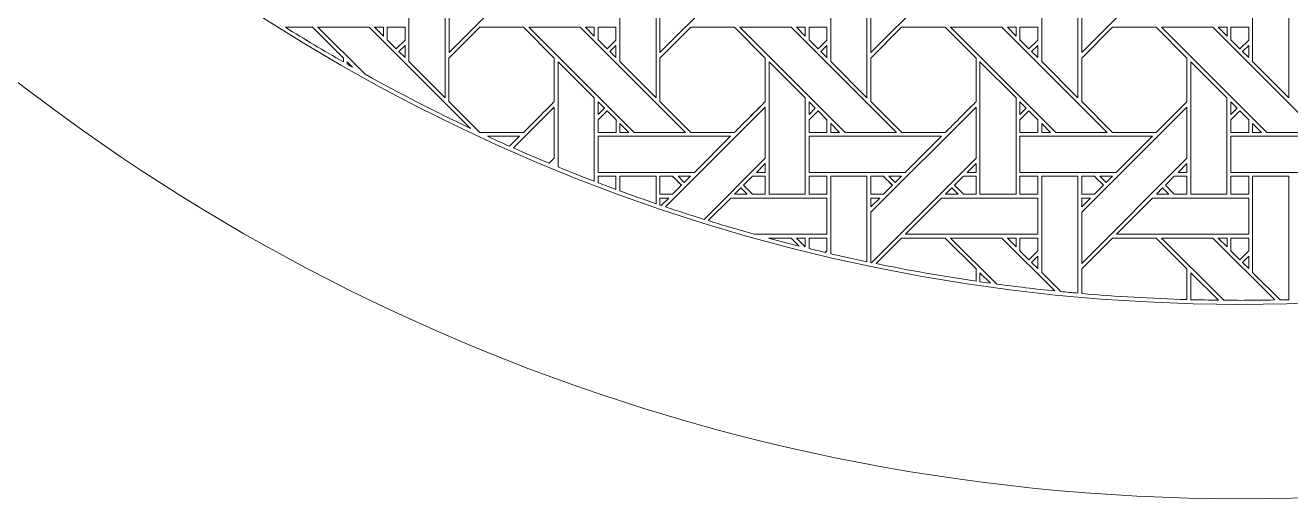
# Model space of a CAD drawing. Header units: inches. Extents: x 3.4 to 21.4, y 0.1 to 18.1.
# Drawn here: x 6.92 to 12.61, y 0.09 to 2.22 of the extents above; entities that cross this region are included whole.
import ezdxf

# ---------------------------------------------------------------- set-up
doc = ezdxf.new("R2010")
doc.units = ezdxf.units.IN
doc.header["$MEASUREMENT"] = 0
doc.layers.add('Design', color=7, linetype='Continuous', lineweight=0)

msp = doc.modelspace()

# ---------------------------------------------------------------- linework, layer by layer
at = {"layer": 'Design'}
for points, knots in [([(12.3829, 18.0948), (7.4123, 18.0948), (3.3829, 14.0653), (3.3829, 9.0948), (3.3829, 4.1242), (7.4123, 0.0948), (12.3829, 0.0948), (17.3534, 0.0948), (21.3829, 4.1242), (21.3829, 9.0948), (21.3829, 14.0653), (17.3534, 18.0948), (12.3829, 18.0948)], [0, 0, 0, 0, 1, 1, 1, 2, 2, 2, 3, 3, 3, 4, 4, 4, 4]), ([(12.3829, 17.2202), (7.8953, 17.2202), (4.2574, 13.5823), (4.2574, 9.0948), (4.2574, 4.6072), (7.8953, 0.9693), (12.3829, 0.9693), (16.8704, 0.9693), (20.5083, 4.6072), (20.5083, 9.0948), (20.5083, 13.5823), (16.8704, 17.2202), (12.3829, 17.2202)], [0, 0, 0, 0, 1, 1, 1, 2, 2, 2, 3, 3, 3, 4, 4, 4, 4]), ([(8.8255, 2.332), (8.8255, 2.332), (9.2992, 2.8056), (9.2992, 2.8056), (9.2992, 2.8056), (9.2992, 2.5756), (9.2992, 2.5756), (9.2992, 2.5756), (8.8255, 2.1019), (8.8255, 2.1019), (8.8255, 2.1019), (8.8255, 2.332), (8.8255, 2.332)], [0, 0, 0, 0, 1, 1, 1, 2, 2, 2, 3, 3, 3, 4, 4, 4, 4]), ([(9.7742, 2.332), (9.7742, 2.332), (10.2479, 2.8056), (10.2479, 2.8056), (10.2479, 2.8056), (10.2479, 2.5756), (10.2479, 2.5756), (10.2479, 2.5756), (9.7742, 2.1019), (9.7742, 2.1019), (9.7742, 2.1019), (9.7742, 2.332), (9.7742, 2.332)], [0, 0, 0, 0, 1, 1, 1, 2, 2, 2, 3, 3, 3, 4, 4, 4, 4]), ([(10.7229, 2.332), (10.7229, 2.332), (11.1966, 2.8056), (11.1966, 2.8056), (11.1966, 2.8056), (11.1966, 2.5756), (11.1966, 2.5756), (11.1966, 2.5756), (10.7229, 2.1019), (10.7229, 2.1019), (10.7229, 2.1019), (10.7229, 2.332), (10.7229, 2.332)], [0, 0, 0, 0, 1, 1, 1, 2, 2, 2, 3, 3, 3, 4, 4, 4, 4]), ([(11.6717, 2.332), (11.6717, 2.332), (12.1453, 2.8056), (12.1453, 2.8056), (12.1453, 2.8056), (12.1453, 2.5756), (12.1453, 2.5756), (12.1453, 2.5756), (11.6717, 2.1019), (11.6717, 2.1019), (11.6717, 2.1019), (11.6717, 2.332), (11.6717, 2.332)], [0, 0, 0, 0, 1, 1, 1, 2, 2, 2, 3, 3, 3, 4, 4, 4, 4]), ([(8.8083, 2.4941), (8.8083, 2.4941), (8.8083, 1.899), (8.8083, 1.899), (8.8083, 1.899), (8.6454, 2.0619), (8.6454, 2.0619), (8.6454, 2.0619), (8.6454, 2.4941), (8.6454, 2.4941), (8.6454, 2.4941), (8.8083, 2.4941), (8.8083, 2.4941)], [0, 0, 0, 0, 1, 1, 1, 2, 2, 2, 3, 3, 3, 4, 4, 4, 4]), ([(9.7571, 2.4941), (9.7571, 2.4941), (9.7571, 1.899), (9.7571, 1.899), (9.7571, 1.899), (9.5942, 2.0619), (9.5942, 2.0619), (9.5942, 2.0619), (9.5942, 2.4941), (9.5942, 2.4941), (9.5942, 2.4941), (9.7571, 2.4941), (9.7571, 2.4941)], [0, 0, 0, 0, 1, 1, 1, 2, 2, 2, 3, 3, 3, 4, 4, 4, 4]), ([(10.7058, 2.4941), (10.7058, 2.4941), (10.7058, 1.899), (10.7058, 1.899), (10.7058, 1.899), (10.5429, 2.0619), (10.5429, 2.0619), (10.5429, 2.0619), (10.5429, 2.4941), (10.5429, 2.4941), (10.5429, 2.4941), (10.7058, 2.4941), (10.7058, 2.4941)], [0, 0, 0, 0, 1, 1, 1, 2, 2, 2, 3, 3, 3, 4, 4, 4, 4]), ([(11.6545, 2.4941), (11.6545, 2.4941), (11.6545, 1.899), (11.6545, 1.899), (11.6545, 1.899), (11.4916, 2.0619), (11.4916, 2.0619), (11.4916, 2.0619), (11.4916, 2.4941), (11.4916, 2.4941), (11.4916, 2.4941), (11.6545, 2.4941), (11.6545, 2.4941)], [0, 0, 0, 0, 1, 1, 1, 2, 2, 2, 3, 3, 3, 4, 4, 4, 4]), ([(12.6032, 2.4941), (12.6032, 2.4941), (12.6032, 1.899), (12.6032, 1.899), (12.6032, 1.899), (12.4403, 2.0619), (12.4403, 2.0619), (12.4403, 2.0619), (12.4403, 2.4941), (12.4403, 2.4941), (12.4403, 2.4941), (12.6032, 2.4941), (12.6032, 2.4941)], [0, 0, 0, 0, 1, 1, 1, 2, 2, 2, 3, 3, 3, 4, 4, 4, 4]), ([(8.0895, 2.2161), (8.0895, 2.2161), (8.2117, 2.2161), (8.2117, 2.2161), (8.2117, 2.2161), (8.3504, 2.0775), (8.3504, 2.0775), (8.3504, 2.0775), (8.3504, 2.0597), (8.3504, 2.0597), (8.2624, 2.1103), (8.1754, 2.1624), (8.0895, 2.2161)], [0, 0, 0, 0, 1, 1, 1, 2, 2, 2, 3, 3, 3, 4, 4, 4, 4]), ([(8.3504, 2.0597), (8.2624, 2.1103), (8.1754, 2.1624), (8.0895, 2.2161), (8.0895, 2.2161), (8.2117, 2.2161), (8.2117, 2.2161), (8.2117, 2.2161), (8.3504, 2.0775), (8.3504, 2.0775), (8.3504, 2.0775), (8.3504, 2.0597), (8.3504, 2.0597)], [0, 0, 0, 0, 1, 1, 1, 2, 2, 2, 3, 3, 3, 4, 4, 4, 4]), ([(8.4482, 2.0045), (8.4482, 2.0045), (8.2359, 2.2162), (8.2359, 2.2162), (8.2359, 2.2162), (8.4669, 2.2162), (8.4669, 2.2162), (8.4669, 2.2162), (8.9219, 1.7612), (8.9219, 1.7612), (8.761, 1.8372), (8.6031, 1.9184), (8.4482, 2.0045)], [0, 0, 0, 0, 1, 1, 1, 2, 2, 2, 3, 3, 3, 4, 4, 4, 4]), ([(8.5304, 2.2162), (8.5304, 2.2162), (8.5304, 2.1764), (8.5304, 2.1764), (8.5304, 2.1764), (8.491, 2.2162), (8.491, 2.2162), (8.491, 2.2162), (8.5304, 2.2162), (8.5304, 2.2162)], [0, 0, 0, 0, 1, 1, 1, 2, 2, 2, 3, 3, 3, 3]), ([(8.5476, 2.2162), (8.5476, 2.2162), (8.6278, 2.2162), (8.6278, 2.2162), (8.6278, 2.2162), (8.6278, 2.1586), (8.6278, 2.1586), (8.6278, 2.1586), (8.5879, 2.1186), (8.5879, 2.1186), (8.5879, 2.1186), (8.5476, 2.159), (8.5476, 2.159), (8.5476, 2.159), (8.5476, 2.2162), (8.5476, 2.2162)], [0, 0, 0, 0, 1, 1, 1, 2, 2, 2, 3, 3, 3, 4, 4, 4, 5, 5, 5, 5]), ([(8.5879, 2.1186), (8.5879, 2.1186), (8.5476, 2.159), (8.5476, 2.159), (8.5476, 2.159), (8.5476, 2.2162), (8.5476, 2.2162), (8.5476, 2.2162), (8.6278, 2.2162), (8.6278, 2.2162), (8.6278, 2.2162), (8.6278, 2.1586), (8.6278, 2.1586), (8.6278, 2.1586), (8.5879, 2.1186), (8.5879, 2.1186)], [0, 0, 0, 0, 1, 1, 1, 2, 2, 2, 3, 3, 3, 4, 4, 4, 5, 5, 5, 5]), ([(8.8254, 2.0775), (8.8254, 2.0775), (8.9642, 2.2162), (8.9642, 2.2162), (8.9642, 2.2162), (9.1604, 2.2162), (9.1604, 2.2162), (9.1604, 2.2162), (9.2991, 2.0774), (9.2991, 2.0774), (9.2991, 2.0774), (9.2991, 1.8812), (9.2991, 1.8812), (9.2813, 1.8633), (9.1694, 1.7516), (9.1604, 1.7425), (9.1604, 1.7425), (8.9647, 1.7425), (8.9647, 1.7425), (8.9647, 1.7425), (8.8254, 1.8818), (8.8254, 1.8818), (8.8254, 1.8818), (8.8254, 2.0775), (8.8254, 2.0775)], [0, 0, 0, 0, 1, 1, 1, 2, 2, 2, 3, 3, 3, 4, 4, 4, 5, 5, 5, 6, 6, 6, 7, 7, 7, 8, 8, 8, 8]), ([(8.8254, 1.8818), (8.8254, 1.8818), (8.8254, 2.0775), (8.8254, 2.0775), (8.8254, 2.0775), (8.9642, 2.2162), (8.9642, 2.2162), (8.9642, 2.2162), (9.1604, 2.2162), (9.1604, 2.2162), (9.1604, 2.2162), (9.2991, 2.0774), (9.2991, 2.0774), (9.2991, 2.0774), (9.2991, 1.8812), (9.2991, 1.8812), (9.2813, 1.8633), (9.1694, 1.7516), (9.1604, 1.7425), (9.1604, 1.7425), (8.9647, 1.7425), (8.9647, 1.7425), (8.9647, 1.7425), (8.8254, 1.8818), (8.8254, 1.8818)], [0, 0, 0, 0, 1, 1, 1, 2, 2, 2, 3, 3, 3, 4, 4, 4, 5, 5, 5, 6, 6, 6, 7, 7, 7, 8, 8, 8, 8]), ([(9.459, 1.9425), (9.459, 1.9425), (9.1847, 2.2162), (9.1847, 2.2162), (9.1847, 2.2162), (9.4156, 2.2162), (9.4156, 2.2162), (9.4156, 2.2162), (9.8892, 1.7426), (9.8892, 1.7426), (9.8892, 1.7426), (9.6582, 1.7426), (9.6582, 1.7426), (9.6582, 1.7426), (9.459, 1.9425), (9.459, 1.9425)], [0, 0, 0, 0, 1, 1, 1, 2, 2, 2, 3, 3, 3, 4, 4, 4, 5, 5, 5, 5]), ([(9.4791, 2.2162), (9.4791, 2.2162), (9.4791, 2.1764), (9.4791, 2.1764), (9.4791, 2.1764), (9.4397, 2.2162), (9.4397, 2.2162), (9.4397, 2.2162), (9.4791, 2.2162), (9.4791, 2.2162)], [0, 0, 0, 0, 1, 1, 1, 2, 2, 2, 3, 3, 3, 3]), ([(9.4963, 2.2162), (9.4963, 2.2162), (9.5766, 2.2162), (9.5766, 2.2162), (9.5766, 2.2162), (9.5766, 2.1586), (9.5766, 2.1586), (9.5766, 2.1586), (9.5366, 2.1186), (9.5366, 2.1186), (9.5366, 2.1186), (9.4963, 2.159), (9.4963, 2.159), (9.4963, 2.159), (9.4963, 2.2162), (9.4963, 2.2162)], [0, 0, 0, 0, 1, 1, 1, 2, 2, 2, 3, 3, 3, 4, 4, 4, 5, 5, 5, 5]), ([(9.5366, 2.1186), (9.5366, 2.1186), (9.4963, 2.159), (9.4963, 2.159), (9.4963, 2.159), (9.4963, 2.2162), (9.4963, 2.2162), (9.4963, 2.2162), (9.5766, 2.2162), (9.5766, 2.2162), (9.5766, 2.2162), (9.5766, 2.1586), (9.5766, 2.1586), (9.5766, 2.1586), (9.5366, 2.1186), (9.5366, 2.1186)], [0, 0, 0, 0, 1, 1, 1, 2, 2, 2, 3, 3, 3, 4, 4, 4, 5, 5, 5, 5]), ([(10.1091, 1.7425), (10.1091, 1.7425), (9.9134, 1.7425), (9.9134, 1.7425), (9.9134, 1.7425), (9.7742, 1.8818), (9.7742, 1.8818), (9.7742, 1.8818), (9.7742, 2.0774), (9.7742, 2.0774), (9.7742, 2.0774), (9.9129, 2.2162), (9.9129, 2.2162), (9.9129, 2.2162), (10.1091, 2.2162), (10.1091, 2.2162), (10.1091, 2.2162), (10.2478, 2.0775), (10.2478, 2.0775), (10.2478, 2.0775), (10.2478, 1.8812), (10.2478, 1.8812), (10.23, 1.8633), (10.1181, 1.7516), (10.1091, 1.7425)], [0, 0, 0, 0, 1, 1, 1, 2, 2, 2, 3, 3, 3, 4, 4, 4, 5, 5, 5, 6, 6, 6, 7, 7, 7, 8, 8, 8, 8]), ([(9.9134, 1.7425), (9.9134, 1.7425), (9.7742, 1.8818), (9.7742, 1.8818), (9.7742, 1.8818), (9.7742, 2.0774), (9.7742, 2.0774), (9.7742, 2.0774), (9.9129, 2.2162), (9.9129, 2.2162), (9.9129, 2.2162), (10.1091, 2.2162), (10.1091, 2.2162), (10.1091, 2.2162), (10.2478, 2.0775), (10.2478, 2.0775), (10.2478, 2.0775), (10.2478, 1.8812), (10.2478, 1.8812), (10.2303, 1.8636), (10.1183, 1.7518), (10.1091, 1.7425), (10.1091, 1.7425), (9.9134, 1.7425), (9.9134, 1.7425)], [0, 0, 0, 0, 1, 1, 1, 2, 2, 2, 3, 3, 3, 4, 4, 4, 5, 5, 5, 6, 6, 6, 7, 7, 7, 8, 8, 8, 8]), ([(10.4077, 1.9425), (10.4077, 1.9425), (10.1334, 2.2162), (10.1334, 2.2162), (10.1334, 2.2162), (10.3643, 2.2162), (10.3643, 2.2162), (10.3643, 2.2162), (10.838, 1.7426), (10.838, 1.7426), (10.838, 1.7426), (10.6069, 1.7426), (10.6069, 1.7426), (10.6069, 1.7426), (10.4077, 1.9425), (10.4077, 1.9425)], [0, 0, 0, 0, 1, 1, 1, 2, 2, 2, 3, 3, 3, 4, 4, 4, 5, 5, 5, 5]), ([(10.4279, 2.2162), (10.4279, 2.2162), (10.4279, 2.1764), (10.4279, 2.1764), (10.4279, 2.1764), (10.3884, 2.2162), (10.3884, 2.2162), (10.3884, 2.2162), (10.4279, 2.2162), (10.4279, 2.2162)], [0, 0, 0, 0, 1, 1, 1, 2, 2, 2, 3, 3, 3, 3]), ([(10.445, 2.2162), (10.445, 2.2162), (10.5253, 2.2162), (10.5253, 2.2162), (10.5253, 2.2162), (10.5253, 2.1586), (10.5253, 2.1586), (10.5253, 2.1586), (10.4854, 2.1186), (10.4854, 2.1186), (10.4854, 2.1186), (10.445, 2.159), (10.445, 2.159), (10.445, 2.159), (10.445, 2.2162), (10.445, 2.2162)], [0, 0, 0, 0, 1, 1, 1, 2, 2, 2, 3, 3, 3, 4, 4, 4, 5, 5, 5, 5]), ([(10.4854, 2.1186), (10.4854, 2.1186), (10.445, 2.159), (10.445, 2.159), (10.445, 2.159), (10.445, 2.2162), (10.445, 2.2162), (10.445, 2.2162), (10.5253, 2.2162), (10.5253, 2.2162), (10.5253, 2.2162), (10.5253, 2.1586), (10.5253, 2.1586), (10.5253, 2.1586), (10.4854, 2.1186), (10.4854, 2.1186)], [0, 0, 0, 0, 1, 1, 1, 2, 2, 2, 3, 3, 3, 4, 4, 4, 5, 5, 5, 5]), ([(10.7229, 1.8818), (10.7229, 1.8818), (10.7229, 2.0775), (10.7229, 2.0775), (10.7229, 2.0775), (10.8616, 2.2162), (10.8616, 2.2162), (10.8616, 2.2162), (11.0578, 2.2162), (11.0578, 2.2162), (11.0578, 2.2162), (11.1966, 2.0775), (11.1966, 2.0775), (11.1966, 2.0775), (11.1966, 1.8812), (11.1966, 1.8812), (11.1788, 1.8633), (11.0669, 1.7516), (11.0579, 1.7425), (11.0579, 1.7425), (10.8622, 1.7425), (10.8622, 1.7425), (10.8622, 1.7425), (10.7229, 1.8818), (10.7229, 1.8818)], [0, 0, 0, 0, 1, 1, 1, 2, 2, 2, 3, 3, 3, 4, 4, 4, 5, 5, 5, 6, 6, 6, 7, 7, 7, 8, 8, 8, 8]), ([(10.8622, 1.7425), (10.8622, 1.7425), (10.7229, 1.8818), (10.7229, 1.8818), (10.7229, 1.8818), (10.7229, 2.0775), (10.7229, 2.0775), (10.7229, 2.0775), (10.8616, 2.2162), (10.8616, 2.2162), (10.8616, 2.2162), (11.0578, 2.2162), (11.0578, 2.2162), (11.0578, 2.2162), (11.1966, 2.0775), (11.1966, 2.0775), (11.1966, 2.0775), (11.1966, 1.8812), (11.1966, 1.8812), (11.1786, 1.8632), (11.0668, 1.7515), (11.0579, 1.7425), (11.0579, 1.7425), (10.8622, 1.7425), (10.8622, 1.7425)], [0, 0, 0, 0, 1, 1, 1, 2, 2, 2, 3, 3, 3, 4, 4, 4, 5, 5, 5, 6, 6, 6, 7, 7, 7, 8, 8, 8, 8]), ([(11.0821, 2.2162), (11.0821, 2.2162), (11.313, 2.2162), (11.313, 2.2162), (11.313, 2.2162), (11.7867, 1.7426), (11.7867, 1.7426), (11.7867, 1.7426), (11.5557, 1.7426), (11.5557, 1.7426), (11.5557, 1.7426), (11.3565, 1.9425), (11.3565, 1.9425), (11.3565, 1.9425), (11.0821, 2.2162), (11.0821, 2.2162)], [0, 0, 0, 0, 1, 1, 1, 2, 2, 2, 3, 3, 3, 4, 4, 4, 5, 5, 5, 5]), ([(11.3766, 2.2162), (11.3766, 2.2162), (11.3766, 2.1764), (11.3766, 2.1764), (11.3766, 2.1764), (11.3372, 2.2162), (11.3372, 2.2162), (11.3372, 2.2162), (11.3766, 2.2162), (11.3766, 2.2162)], [0, 0, 0, 0, 1, 1, 1, 2, 2, 2, 3, 3, 3, 3]), ([(11.474, 2.2162), (11.474, 2.2162), (11.474, 2.1586), (11.474, 2.1586), (11.474, 2.1586), (11.4341, 2.1186), (11.4341, 2.1186), (11.4341, 2.1186), (11.3938, 2.159), (11.3938, 2.159), (11.3938, 2.159), (11.3938, 2.2162), (11.3938, 2.2162), (11.3938, 2.2162), (11.474, 2.2162), (11.474, 2.2162)], [0, 0, 0, 0, 1, 1, 1, 2, 2, 2, 3, 3, 3, 4, 4, 4, 5, 5, 5, 5]), ([(11.4341, 2.1186), (11.4341, 2.1186), (11.3938, 2.159), (11.3938, 2.159), (11.3938, 2.159), (11.3938, 2.2162), (11.3938, 2.2162), (11.3938, 2.2162), (11.474, 2.2162), (11.474, 2.2162), (11.474, 2.2162), (11.474, 2.1586), (11.474, 2.1586), (11.474, 2.1586), (11.4341, 2.1186), (11.4341, 2.1186)], [0, 0, 0, 0, 1, 1, 1, 2, 2, 2, 3, 3, 3, 4, 4, 4, 5, 5, 5, 5]), ([(11.6717, 1.8818), (11.6717, 1.8818), (11.6717, 2.0775), (11.6717, 2.0775), (11.6717, 2.0775), (11.8104, 2.2162), (11.8104, 2.2162), (11.8104, 2.2162), (12.0066, 2.2162), (12.0066, 2.2162), (12.0066, 2.2162), (12.1453, 2.0774), (12.1453, 2.0774), (12.1453, 2.0774), (12.1453, 1.8812), (12.1453, 1.8812), (12.1275, 1.8633), (12.0156, 1.7516), (12.0066, 1.7425), (12.0066, 1.7425), (11.8109, 1.7425), (11.8109, 1.7425), (11.8109, 1.7425), (11.6717, 1.8818), (11.6717, 1.8818)], [0, 0, 0, 0, 1, 1, 1, 2, 2, 2, 3, 3, 3, 4, 4, 4, 5, 5, 5, 6, 6, 6, 7, 7, 7, 8, 8, 8, 8]), ([(11.6717, 2.0775), (11.6717, 2.0775), (11.8104, 2.2162), (11.8104, 2.2162), (11.8104, 2.2162), (12.0066, 2.2162), (12.0066, 2.2162), (12.0066, 2.2162), (12.1453, 2.0774), (12.1453, 2.0774), (12.1453, 2.0774), (12.1453, 1.8812), (12.1453, 1.8812), (12.1276, 1.8633), (12.0156, 1.7516), (12.0066, 1.7425), (12.0066, 1.7425), (11.8109, 1.7425), (11.8109, 1.7425), (11.8109, 1.7425), (11.6717, 1.8818), (11.6717, 1.8818), (11.6717, 1.8818), (11.6717, 2.0775), (11.6717, 2.0775)], [0, 0, 0, 0, 1, 1, 1, 2, 2, 2, 3, 3, 3, 4, 4, 4, 5, 5, 5, 6, 6, 6, 7, 7, 7, 8, 8, 8, 8]), ([(12.3052, 1.9425), (12.3052, 1.9425), (12.0308, 2.2162), (12.0308, 2.2162), (12.0308, 2.2162), (12.2618, 2.2162), (12.2618, 2.2162), (12.2618, 2.2162), (12.7354, 1.7426), (12.7354, 1.7426), (12.7354, 1.7426), (12.5044, 1.7426), (12.5044, 1.7426), (12.5044, 1.7426), (12.3052, 1.9425), (12.3052, 1.9425)], [0, 0, 0, 0, 1, 1, 1, 2, 2, 2, 3, 3, 3, 4, 4, 4, 5, 5, 5, 5]), ([(12.3253, 2.2162), (12.3253, 2.2162), (12.3253, 2.1764), (12.3253, 2.1764), (12.3253, 2.1764), (12.2859, 2.2162), (12.2859, 2.2162), (12.2859, 2.2162), (12.3253, 2.2162), (12.3253, 2.2162)], [0, 0, 0, 0, 1, 1, 1, 2, 2, 2, 3, 3, 3, 3]), ([(12.4228, 2.2162), (12.4228, 2.2162), (12.4228, 2.1586), (12.4228, 2.1586), (12.4228, 2.1586), (12.3828, 2.1186), (12.3828, 2.1186), (12.3828, 2.1186), (12.3425, 2.159), (12.3425, 2.159), (12.3425, 2.159), (12.3425, 2.2162), (12.3425, 2.2162), (12.3425, 2.2162), (12.4228, 2.2162), (12.4228, 2.2162)], [0, 0, 0, 0, 1, 1, 1, 2, 2, 2, 3, 3, 3, 4, 4, 4, 5, 5, 5, 5]), ([(12.3828, 2.1186), (12.3828, 2.1186), (12.3425, 2.159), (12.3425, 2.159), (12.3425, 2.159), (12.3425, 2.2162), (12.3425, 2.2162), (12.3425, 2.2162), (12.4228, 2.2162), (12.4228, 2.2162), (12.4228, 2.2162), (12.4228, 2.1586), (12.4228, 2.1586), (12.4228, 2.1586), (12.3828, 2.1186), (12.3828, 2.1186)], [0, 0, 0, 0, 1, 1, 1, 2, 2, 2, 3, 3, 3, 4, 4, 4, 5, 5, 5, 5]), ([(8.6279, 2.1344), (8.6279, 2.1344), (8.6279, 2.0792), (8.6279, 2.0792), (8.6279, 2.0792), (8.6001, 2.1066), (8.6001, 2.1066), (8.6001, 2.1066), (8.6279, 2.1344), (8.6279, 2.1344)], [0, 0, 0, 0, 1, 1, 1, 2, 2, 2, 3, 3, 3, 3]), ([(9.5766, 2.1344), (9.5766, 2.1344), (9.5766, 2.0792), (9.5766, 2.0792), (9.5766, 2.0792), (9.5488, 2.1066), (9.5488, 2.1066), (9.5488, 2.1066), (9.5766, 2.1344), (9.5766, 2.1344)], [0, 0, 0, 0, 1, 1, 1, 2, 2, 2, 3, 3, 3, 3]), ([(10.5253, 2.1344), (10.5253, 2.1344), (10.5253, 2.0792), (10.5253, 2.0792), (10.5253, 2.0792), (10.4976, 2.1066), (10.4976, 2.1066), (10.4976, 2.1066), (10.5253, 2.1344), (10.5253, 2.1344)], [0, 0, 0, 0, 1, 1, 1, 2, 2, 2, 3, 3, 3, 3]), ([(11.4741, 2.1344), (11.4741, 2.1344), (11.4741, 2.0792), (11.4741, 2.0792), (11.4741, 2.0792), (11.4463, 2.1066), (11.4463, 2.1066), (11.4463, 2.1066), (11.4741, 2.1344), (11.4741, 2.1344)], [0, 0, 0, 0, 1, 1, 1, 2, 2, 2, 3, 3, 3, 3]), ([(12.4228, 2.1344), (12.4228, 2.1344), (12.4228, 2.0792), (12.4228, 2.0792), (12.4228, 2.0792), (12.395, 2.1066), (12.395, 2.1066), (12.395, 2.1066), (12.4228, 2.1344), (12.4228, 2.1344)], [0, 0, 0, 0, 1, 1, 1, 2, 2, 2, 3, 3, 3, 3]), ([(8.3676, 2.0499), (8.3676, 2.0499), (8.3676, 2.0604), (8.3676, 2.0604), (8.3676, 2.0604), (8.392, 2.0361), (8.392, 2.0361), (8.3838, 2.0407), (8.3757, 2.0453), (8.3676, 2.0499)], [0, 0, 0, 0, 1, 1, 1, 2, 2, 2, 3, 3, 3, 3]), ([(9.4791, 1.5229), (9.4245, 1.5439), (9.3702, 1.5653), (9.3163, 1.5873), (9.3163, 1.5873), (9.3163, 2.0604), (9.3163, 2.0604), (9.3163, 2.0604), (9.4791, 1.8983), (9.4791, 1.8983), (9.4791, 1.8983), (9.4791, 1.5229), (9.4791, 1.5229)], [0, 0, 0, 0, 1, 1, 1, 2, 2, 2, 3, 3, 3, 4, 4, 4, 4]), ([(10.4278, 1.8983), (10.4278, 1.8983), (10.4278, 1.4646), (10.4278, 1.4646), (10.4278, 1.4646), (10.265, 1.4646), (10.265, 1.4646), (10.265, 1.4646), (10.265, 2.0604), (10.265, 2.0604), (10.265, 2.0604), (10.4278, 1.8983), (10.4278, 1.8983)], [0, 0, 0, 0, 1, 1, 1, 2, 2, 2, 3, 3, 3, 4, 4, 4, 4]), ([(11.3765, 1.8983), (11.3765, 1.8983), (11.3765, 1.4646), (11.3765, 1.4646), (11.3765, 1.4646), (11.2137, 1.4646), (11.2137, 1.4646), (11.2137, 1.4646), (11.2137, 2.0604), (11.2137, 2.0604), (11.2137, 2.0604), (11.3765, 1.8983), (11.3765, 1.8983)], [0, 0, 0, 0, 1, 1, 1, 2, 2, 2, 3, 3, 3, 4, 4, 4, 4]), ([(12.3252, 1.8983), (12.3252, 1.8983), (12.3252, 1.4646), (12.3252, 1.4646), (12.3252, 1.4646), (12.1625, 1.4646), (12.1625, 1.4646), (12.1625, 1.4646), (12.1625, 2.0604), (12.1625, 2.0604), (12.1625, 2.0604), (12.3252, 1.8983), (12.3252, 1.8983)], [0, 0, 0, 0, 1, 1, 1, 2, 2, 2, 3, 3, 3, 4, 4, 4, 4]), ([(9.5246, 1.8522), (9.5246, 1.8522), (9.4964, 1.824), (9.4964, 1.824), (9.4964, 1.824), (9.4964, 1.8808), (9.4964, 1.8808), (9.4964, 1.8808), (9.5246, 1.8522), (9.5246, 1.8522)], [0, 0, 0, 0, 1, 1, 1, 2, 2, 2, 3, 3, 3, 3]), ([(10.4733, 1.8522), (10.4733, 1.8522), (10.4451, 1.824), (10.4451, 1.824), (10.4451, 1.824), (10.4451, 1.8808), (10.4451, 1.8808), (10.4451, 1.8808), (10.4733, 1.8522), (10.4733, 1.8522)], [0, 0, 0, 0, 1, 1, 1, 2, 2, 2, 3, 3, 3, 3]), ([(11.3938, 1.824), (11.3938, 1.824), (11.3938, 1.8808), (11.3938, 1.8808), (11.3938, 1.8808), (11.422, 1.8522), (11.422, 1.8522), (11.422, 1.8522), (11.3938, 1.824), (11.3938, 1.824)], [0, 0, 0, 0, 1, 1, 1, 2, 2, 2, 3, 3, 3, 3]), ([(12.3425, 1.824), (12.3425, 1.824), (12.3425, 1.8808), (12.3425, 1.8808), (12.3425, 1.8808), (12.3707, 1.8522), (12.3707, 1.8522), (12.3707, 1.8522), (12.3425, 1.824), (12.3425, 1.824)], [0, 0, 0, 0, 1, 1, 1, 2, 2, 2, 3, 3, 3, 3]), ([(9.1151, 1.6729), (9.1151, 1.6729), (9.2992, 1.8569), (9.2992, 1.8569), (9.2992, 1.8569), (9.2992, 1.6268), (9.2992, 1.6268), (9.2992, 1.6268), (9.2763, 1.604), (9.2763, 1.604), (9.2223, 1.6264), (9.1685, 1.6493), (9.1151, 1.6729)], [0, 0, 0, 0, 1, 1, 1, 2, 2, 2, 3, 3, 3, 4, 4, 4, 4]), ([(9.4963, 1.7996), (9.4963, 1.7996), (9.5367, 1.84), (9.5367, 1.84), (9.5367, 1.84), (9.577, 1.7996), (9.577, 1.7996), (9.577, 1.7996), (9.577, 1.7423), (9.577, 1.7423), (9.577, 1.7423), (9.4963, 1.7423), (9.4963, 1.7423), (9.4963, 1.7423), (9.4963, 1.7996), (9.4963, 1.7996)], [0, 0, 0, 0, 1, 1, 1, 2, 2, 2, 3, 3, 3, 4, 4, 4, 5, 5, 5, 5]), ([(9.4963, 1.7996), (9.4963, 1.7996), (9.5366, 1.8399), (9.5366, 1.8399), (9.5366, 1.8399), (9.577, 1.7996), (9.577, 1.7996), (9.577, 1.7996), (9.577, 1.7423), (9.577, 1.7423), (9.577, 1.7423), (9.4963, 1.7423), (9.4963, 1.7423), (9.4963, 1.7423), (9.4963, 1.7996), (9.4963, 1.7996)], [0, 0, 0, 0, 1, 1, 1, 2, 2, 2, 3, 3, 3, 4, 4, 4, 5, 5, 5, 5]), ([(9.7988, 1.4079), (9.7988, 1.4079), (10.2479, 1.8569), (10.2479, 1.8569), (10.2479, 1.8569), (10.2479, 1.6268), (10.2479, 1.6268), (10.2479, 1.6268), (9.9726, 1.3516), (9.9726, 1.3516), (9.9144, 1.3697), (9.8565, 1.3885), (9.7988, 1.4079)], [0, 0, 0, 0, 1, 1, 1, 2, 2, 2, 3, 3, 3, 4, 4, 4, 4]), ([(10.4451, 1.7423), (10.4451, 1.7423), (10.4451, 1.7996), (10.4451, 1.7996), (10.4451, 1.7996), (10.4854, 1.8399), (10.4854, 1.8399), (10.4854, 1.8399), (10.5257, 1.7996), (10.5257, 1.7996), (10.5257, 1.7996), (10.5257, 1.7423), (10.5257, 1.7423), (10.5257, 1.7423), (10.4451, 1.7423), (10.4451, 1.7423)], [0, 0, 0, 0, 1, 1, 1, 2, 2, 2, 3, 3, 3, 4, 4, 4, 5, 5, 5, 5]), ([(10.4451, 1.7996), (10.4451, 1.7996), (10.4854, 1.8399), (10.4854, 1.8399), (10.4854, 1.8399), (10.5257, 1.7996), (10.5257, 1.7996), (10.5257, 1.7996), (10.5257, 1.7423), (10.5257, 1.7423), (10.5257, 1.7423), (10.4451, 1.7423), (10.4451, 1.7423), (10.4451, 1.7423), (10.4451, 1.7996), (10.4451, 1.7996)], [0, 0, 0, 0, 1, 1, 1, 2, 2, 2, 3, 3, 3, 4, 4, 4, 5, 5, 5, 5]), ([(10.7229, 1.1575), (10.7229, 1.1575), (10.7229, 1.3833), (10.7229, 1.3833), (10.7229, 1.3833), (11.1966, 1.8569), (11.1966, 1.8569), (11.1966, 1.8569), (11.1966, 1.6268), (11.1966, 1.6268), (11.1966, 1.6268), (10.7265, 1.1567), (10.7265, 1.1567), (10.7253, 1.157), (10.7241, 1.1572), (10.7229, 1.1575)], [0, 0, 0, 0, 1, 1, 1, 2, 2, 2, 3, 3, 3, 4, 4, 4, 5, 5, 5, 5]), ([(11.3938, 1.7422), (11.3938, 1.7422), (11.3938, 1.7996), (11.3938, 1.7996), (11.3938, 1.7996), (11.4341, 1.8399), (11.4341, 1.8399), (11.4341, 1.8399), (11.4744, 1.7996), (11.4744, 1.7996), (11.4744, 1.7996), (11.4744, 1.7422), (11.4744, 1.7422), (11.4744, 1.7422), (11.3938, 1.7422), (11.3938, 1.7422)], [0, 0, 0, 0, 1, 1, 1, 2, 2, 2, 3, 3, 3, 4, 4, 4, 5, 5, 5, 5]), ([(11.3938, 1.7425), (11.3938, 1.7425), (11.3938, 1.7996), (11.3938, 1.7996), (11.3938, 1.7996), (11.4341, 1.8399), (11.4341, 1.8399), (11.4341, 1.8399), (11.4744, 1.7996), (11.4744, 1.7996), (11.4744, 1.7996), (11.4744, 1.7425), (11.4744, 1.7425), (11.4744, 1.7425), (11.3938, 1.7425), (11.3938, 1.7425)], [0, 0, 0, 0, 1, 1, 1, 2, 2, 2, 3, 3, 3, 4, 4, 4, 5, 5, 5, 5]), ([(11.6717, 1.3833), (11.6717, 1.3833), (12.1453, 1.8569), (12.1453, 1.8569), (12.1453, 1.8569), (12.1453, 1.6268), (12.1453, 1.6268), (12.1453, 1.6268), (11.6717, 1.1532), (11.6717, 1.1532), (11.6717, 1.1532), (11.6717, 1.3833), (11.6717, 1.3833)], [0, 0, 0, 0, 1, 1, 1, 2, 2, 2, 3, 3, 3, 4, 4, 4, 4]), ([(12.3425, 1.7423), (12.3425, 1.7423), (12.3425, 1.7996), (12.3425, 1.7996), (12.3425, 1.7996), (12.3829, 1.8399), (12.3829, 1.8399), (12.3829, 1.8399), (12.4232, 1.7996), (12.4232, 1.7996), (12.4232, 1.7996), (12.4232, 1.7423), (12.4232, 1.7423), (12.4232, 1.7423), (12.3425, 1.7423), (12.3425, 1.7423)], [0, 0, 0, 0, 1, 1, 1, 2, 2, 2, 3, 3, 3, 4, 4, 4, 5, 5, 5, 5]), ([(12.3829, 1.8399), (12.3829, 1.8399), (12.4232, 1.7996), (12.4232, 1.7996), (12.4232, 1.7996), (12.4232, 1.7423), (12.4232, 1.7423), (12.4232, 1.7423), (12.3425, 1.7423), (12.3425, 1.7423), (12.3425, 1.7423), (12.3425, 1.7996), (12.3425, 1.7996), (12.3425, 1.7996), (12.3829, 1.8399), (12.3829, 1.8399)], [0, 0, 0, 0, 1, 1, 1, 2, 2, 2, 3, 3, 3, 4, 4, 4, 5, 5, 5, 5]), ([(9.5943, 1.7824), (9.5943, 1.7824), (9.634, 1.7426), (9.634, 1.7426), (9.634, 1.7426), (9.5943, 1.7426), (9.5943, 1.7426), (9.5943, 1.7426), (9.5943, 1.7824), (9.5943, 1.7824)], [0, 0, 0, 0, 1, 1, 1, 2, 2, 2, 3, 3, 3, 3]), ([(10.5827, 1.7426), (10.5827, 1.7426), (10.543, 1.7426), (10.543, 1.7426), (10.543, 1.7426), (10.543, 1.7824), (10.543, 1.7824), (10.543, 1.7824), (10.5827, 1.7426), (10.5827, 1.7426)], [0, 0, 0, 0, 1, 1, 1, 2, 2, 2, 3, 3, 3, 3]), ([(11.5314, 1.7426), (11.5314, 1.7426), (11.4917, 1.7426), (11.4917, 1.7426), (11.4917, 1.7426), (11.4917, 1.7824), (11.4917, 1.7824), (11.4917, 1.7824), (11.5314, 1.7426), (11.5314, 1.7426)], [0, 0, 0, 0, 1, 1, 1, 2, 2, 2, 3, 3, 3, 3]), ([(12.4802, 1.7426), (12.4802, 1.7426), (12.4405, 1.7426), (12.4405, 1.7426), (12.4405, 1.7426), (12.4405, 1.7824), (12.4405, 1.7824), (12.4405, 1.7824), (12.4802, 1.7426), (12.4802, 1.7426)], [0, 0, 0, 0, 1, 1, 1, 2, 2, 2, 3, 3, 3, 3]), ([(8.9987, 1.7254), (8.9987, 1.7254), (9.1433, 1.7254), (9.1433, 1.7254), (9.1433, 1.7254), (9.0983, 1.6803), (9.0983, 1.6803), (9.065, 1.6951), (9.0318, 1.7101), (8.9987, 1.7254)], [0, 0, 0, 0, 1, 1, 1, 2, 2, 2, 3, 3, 3, 3]), ([(9.4964, 1.5626), (9.4964, 1.5626), (9.4964, 1.7254), (9.4964, 1.7254), (9.4964, 1.7254), (10.0921, 1.7254), (10.0921, 1.7254), (10.0921, 1.7254), (9.9293, 1.5626), (9.9293, 1.5626), (9.9293, 1.5626), (9.4964, 1.5626), (9.4964, 1.5626)], [0, 0, 0, 0, 1, 1, 1, 2, 2, 2, 3, 3, 3, 4, 4, 4, 4]), ([(10.4451, 1.5626), (10.4451, 1.5626), (10.4451, 1.7254), (10.4451, 1.7254), (10.4451, 1.7254), (11.0408, 1.7254), (11.0408, 1.7254), (11.0408, 1.7254), (10.8781, 1.5626), (10.8781, 1.5626), (10.8781, 1.5626), (10.4451, 1.5626), (10.4451, 1.5626)], [0, 0, 0, 0, 1, 1, 1, 2, 2, 2, 3, 3, 3, 4, 4, 4, 4]), ([(11.3938, 1.5626), (11.3938, 1.5626), (11.3938, 1.7254), (11.3938, 1.7254), (11.3938, 1.7254), (11.9895, 1.7254), (11.9895, 1.7254), (11.9895, 1.7254), (11.8268, 1.5626), (11.8268, 1.5626), (11.8268, 1.5626), (11.3938, 1.5626), (11.3938, 1.5626)], [0, 0, 0, 0, 1, 1, 1, 2, 2, 2, 3, 3, 3, 4, 4, 4, 4]), ([(12.3425, 1.5626), (12.3425, 1.5626), (12.3425, 1.7254), (12.3425, 1.7254), (12.3425, 1.7254), (12.9383, 1.7254), (12.9383, 1.7254), (12.9383, 1.7254), (12.7755, 1.5626), (12.7755, 1.5626), (12.7755, 1.5626), (12.3425, 1.5626), (12.3425, 1.5626)], [0, 0, 0, 0, 1, 1, 1, 2, 2, 2, 3, 3, 3, 4, 4, 4, 4]), ([(10.2081, 1.5627), (10.2081, 1.5627), (10.2479, 1.6024), (10.2479, 1.6024), (10.2479, 1.6024), (10.2479, 1.5627), (10.2479, 1.5627), (10.2479, 1.5627), (10.2081, 1.5627), (10.2081, 1.5627)], [0, 0, 0, 0, 1, 1, 1, 2, 2, 2, 3, 3, 3, 3]), ([(11.1568, 1.5627), (11.1568, 1.5627), (11.1966, 1.6024), (11.1966, 1.6024), (11.1966, 1.6024), (11.1966, 1.5627), (11.1966, 1.5627), (11.1966, 1.5627), (11.1568, 1.5627), (11.1568, 1.5627)], [0, 0, 0, 0, 1, 1, 1, 2, 2, 2, 3, 3, 3, 3]), ([(12.1056, 1.5627), (12.1056, 1.5627), (12.1453, 1.6024), (12.1453, 1.6024), (12.1453, 1.6024), (12.1453, 1.5627), (12.1453, 1.5627), (12.1453, 1.5627), (12.1056, 1.5627), (12.1056, 1.5627)], [0, 0, 0, 0, 1, 1, 1, 2, 2, 2, 3, 3, 3, 3]), ([(9.4963, 1.5454), (9.4963, 1.5454), (9.5766, 1.5454), (9.5766, 1.5454), (9.5766, 1.5454), (9.5766, 1.4862), (9.5766, 1.4862), (9.5498, 1.4961), (9.523, 1.5061), (9.4963, 1.5162), (9.4963, 1.5162), (9.4963, 1.5454), (9.4963, 1.5454)], [0, 0, 0, 0, 1, 1, 1, 2, 2, 2, 3, 3, 3, 4, 4, 4, 4]), ([(9.5766, 1.4862), (9.5498, 1.4961), (9.523, 1.5061), (9.4963, 1.5162), (9.4963, 1.5162), (9.4963, 1.5454), (9.4963, 1.5454), (9.4963, 1.5454), (9.5766, 1.5454), (9.5766, 1.5454), (9.5766, 1.5454), (9.5766, 1.4862), (9.5766, 1.4862)], [0, 0, 0, 0, 1, 1, 1, 2, 2, 2, 3, 3, 3, 4, 4, 4, 4]), ([(9.7571, 1.4221), (9.7025, 1.4407), (9.6482, 1.4599), (9.5942, 1.4797), (9.5942, 1.4797), (9.5942, 1.5454), (9.5942, 1.5454), (9.5942, 1.5454), (9.7571, 1.5454), (9.7571, 1.5454), (9.7571, 1.5454), (9.7571, 1.4221), (9.7571, 1.4221)], [0, 0, 0, 0, 1, 1, 1, 2, 2, 2, 3, 3, 3, 4, 4, 4, 4]), ([(9.7742, 1.5453), (9.7742, 1.5453), (9.8313, 1.5453), (9.8313, 1.5453), (9.8364, 1.5402), (9.8672, 1.5094), (9.8716, 1.505), (9.8716, 1.505), (9.8312, 1.4645), (9.8312, 1.4645), (9.8312, 1.4645), (9.7742, 1.4645), (9.7742, 1.4645), (9.7742, 1.4645), (9.7742, 1.5453), (9.7742, 1.5453)], [0, 0, 0, 0, 1, 1, 1, 2, 2, 2, 3, 3, 3, 4, 4, 4, 5, 5, 5, 5]), ([(9.7742, 1.5453), (9.7742, 1.5453), (9.8313, 1.5453), (9.8313, 1.5453), (9.8366, 1.54), (9.8674, 1.5091), (9.8716, 1.505), (9.8716, 1.505), (9.8312, 1.4645), (9.8312, 1.4645), (9.8312, 1.4645), (9.7742, 1.4645), (9.7742, 1.4645), (9.7742, 1.4645), (9.7742, 1.5453), (9.7742, 1.5453)], [0, 0, 0, 0, 1, 1, 1, 2, 2, 2, 3, 3, 3, 4, 4, 4, 5, 5, 5, 5]), ([(9.9121, 1.5454), (9.9121, 1.5454), (9.8838, 1.5172), (9.8838, 1.5172), (9.8838, 1.5172), (9.8556, 1.5454), (9.8556, 1.5454), (9.8556, 1.5454), (9.9121, 1.5454), (9.9121, 1.5454)], [0, 0, 0, 0, 1, 1, 1, 2, 2, 2, 3, 3, 3, 3]), ([(10.1504, 1.5049), (10.1504, 1.5049), (10.1908, 1.5454), (10.1908, 1.5454), (10.1908, 1.5454), (10.2479, 1.5454), (10.2479, 1.5454), (10.2479, 1.5454), (10.2479, 1.4646), (10.2479, 1.4646), (10.2479, 1.4646), (10.1908, 1.4646), (10.1908, 1.4646), (10.1908, 1.4646), (10.1504, 1.5049), (10.1504, 1.5049)], [0, 0, 0, 0, 1, 1, 1, 2, 2, 2, 3, 3, 3, 4, 4, 4, 5, 5, 5, 5]), ([(10.2478, 1.5453), (10.2478, 1.5453), (10.2478, 1.4645), (10.2478, 1.4645), (10.2478, 1.4645), (10.1907, 1.4645), (10.1907, 1.4645), (10.1907, 1.4645), (10.1504, 1.5049), (10.1504, 1.5049), (10.1504, 1.5049), (10.1908, 1.5453), (10.1908, 1.5453), (10.1908, 1.5453), (10.2478, 1.5453), (10.2478, 1.5453)], [0, 0, 0, 0, 1, 1, 1, 2, 2, 2, 3, 3, 3, 4, 4, 4, 5, 5, 5, 5]), ([(10.5253, 1.5453), (10.5253, 1.5453), (10.5253, 1.4645), (10.5253, 1.4645), (10.5253, 1.4645), (10.4451, 1.4645), (10.4451, 1.4645), (10.4451, 1.4645), (10.4451, 1.5453), (10.4451, 1.5453), (10.4451, 1.5453), (10.5253, 1.5453), (10.5253, 1.5453)], [0, 0, 0, 0, 1, 1, 1, 2, 2, 2, 3, 3, 3, 4, 4, 4, 4]), ([(10.4451, 1.5453), (10.4451, 1.5453), (10.5253, 1.5453), (10.5253, 1.5453), (10.5253, 1.5453), (10.5253, 1.4645), (10.5253, 1.4645), (10.5253, 1.4645), (10.4451, 1.4645), (10.4451, 1.4645), (10.4451, 1.4645), (10.4451, 1.5453), (10.4451, 1.5453)], [0, 0, 0, 0, 1, 1, 1, 2, 2, 2, 3, 3, 3, 4, 4, 4, 4]), ([(10.7058, 1.1611), (10.6513, 1.1726), (10.597, 1.1845), (10.5429, 1.197), (10.5429, 1.197), (10.5429, 1.5454), (10.5429, 1.5454), (10.5429, 1.5454), (10.7058, 1.5454), (10.7058, 1.5454), (10.7058, 1.5454), (10.7058, 1.1611), (10.7058, 1.1611)], [0, 0, 0, 0, 1, 1, 1, 2, 2, 2, 3, 3, 3, 4, 4, 4, 4]), ([(10.8203, 1.505), (10.8203, 1.505), (10.7799, 1.4645), (10.7799, 1.4645), (10.7799, 1.4645), (10.7229, 1.4645), (10.7229, 1.4645), (10.7229, 1.4645), (10.7229, 1.5453), (10.7229, 1.5453), (10.7229, 1.5453), (10.78, 1.5453), (10.78, 1.5453), (10.7851, 1.5402), (10.8159, 1.5094), (10.8203, 1.505)], [0, 0, 0, 0, 1, 1, 1, 2, 2, 2, 3, 3, 3, 4, 4, 4, 5, 5, 5, 5]), ([(10.7229, 1.5453), (10.7229, 1.5453), (10.78, 1.5453), (10.78, 1.5453), (10.7854, 1.5399), (10.8163, 1.509), (10.8203, 1.505), (10.8203, 1.505), (10.7799, 1.4645), (10.7799, 1.4645), (10.7799, 1.4645), (10.7229, 1.4645), (10.7229, 1.4645), (10.7229, 1.4645), (10.7229, 1.5453), (10.7229, 1.5453)], [0, 0, 0, 0, 1, 1, 1, 2, 2, 2, 3, 3, 3, 4, 4, 4, 5, 5, 5, 5]), ([(10.8608, 1.5454), (10.8608, 1.5454), (10.8325, 1.5172), (10.8325, 1.5172), (10.8325, 1.5172), (10.8044, 1.5454), (10.8044, 1.5454), (10.8044, 1.5454), (10.8608, 1.5454), (10.8608, 1.5454)], [0, 0, 0, 0, 1, 1, 1, 2, 2, 2, 3, 3, 3, 3]), ([(11.1396, 1.5453), (11.1396, 1.5453), (11.1966, 1.5453), (11.1966, 1.5453), (11.1966, 1.5453), (11.1966, 1.4645), (11.1966, 1.4645), (11.1966, 1.4645), (11.1395, 1.4645), (11.1395, 1.4645), (11.1395, 1.4645), (11.0991, 1.5049), (11.0991, 1.5049), (11.0991, 1.5049), (11.1396, 1.5453), (11.1396, 1.5453)], [0, 0, 0, 0, 1, 1, 1, 2, 2, 2, 3, 3, 3, 4, 4, 4, 5, 5, 5, 5]), ([(11.1966, 1.5453), (11.1966, 1.5453), (11.1966, 1.4645), (11.1966, 1.4645), (11.1966, 1.4645), (11.1395, 1.4645), (11.1395, 1.4645), (11.1395, 1.4645), (11.0991, 1.5049), (11.0991, 1.5049), (11.0991, 1.5049), (11.1396, 1.5453), (11.1396, 1.5453), (11.1396, 1.5453), (11.1966, 1.5453), (11.1966, 1.5453)], [0, 0, 0, 0, 1, 1, 1, 2, 2, 2, 3, 3, 3, 4, 4, 4, 5, 5, 5, 5]), ([(11.3938, 1.4645), (11.3938, 1.4645), (11.3938, 1.5453), (11.3938, 1.5453), (11.3938, 1.5453), (11.474, 1.5453), (11.474, 1.5453), (11.474, 1.5453), (11.474, 1.4645), (11.474, 1.4645), (11.474, 1.4645), (11.3938, 1.4645), (11.3938, 1.4645)], [0, 0, 0, 0, 1, 1, 1, 2, 2, 2, 3, 3, 3, 4, 4, 4, 4]), ([(11.3938, 1.5453), (11.3938, 1.5453), (11.474, 1.5453), (11.474, 1.5453), (11.474, 1.5453), (11.474, 1.4645), (11.474, 1.4645), (11.474, 1.4645), (11.3938, 1.4645), (11.3938, 1.4645), (11.3938, 1.4645), (11.3938, 1.5453), (11.3938, 1.5453)], [0, 0, 0, 0, 1, 1, 1, 2, 2, 2, 3, 3, 3, 4, 4, 4, 4]), ([(11.6545, 1.0196), (11.6289, 1.0218), (11.6034, 1.0243), (11.5779, 1.0269), (11.5779, 1.0269), (11.4916, 1.1132), (11.4916, 1.1132), (11.4916, 1.1132), (11.4916, 1.5454), (11.4916, 1.5454), (11.4916, 1.5454), (11.6545, 1.5454), (11.6545, 1.5454), (11.6545, 1.5454), (11.6545, 1.0196), (11.6545, 1.0196)], [0, 0, 0, 0, 1, 1, 1, 2, 2, 2, 3, 3, 3, 4, 4, 4, 5, 5, 5, 5]), ([(11.7691, 1.505), (11.7691, 1.505), (11.7286, 1.4645), (11.7286, 1.4645), (11.7286, 1.4645), (11.6717, 1.4645), (11.6717, 1.4645), (11.6717, 1.4645), (11.6717, 1.5453), (11.6717, 1.5453), (11.6717, 1.5453), (11.7287, 1.5453), (11.7287, 1.5453), (11.7339, 1.5402), (11.7646, 1.5094), (11.7691, 1.505)], [0, 0, 0, 0, 1, 1, 1, 2, 2, 2, 3, 3, 3, 4, 4, 4, 5, 5, 5, 5]), ([(11.6717, 1.5453), (11.6717, 1.5453), (11.7287, 1.5453), (11.7287, 1.5453), (11.7339, 1.5401), (11.7647, 1.5093), (11.7691, 1.505), (11.7691, 1.505), (11.7286, 1.4645), (11.7286, 1.4645), (11.7286, 1.4645), (11.6717, 1.4645), (11.6717, 1.4645), (11.6717, 1.4645), (11.6717, 1.5453), (11.6717, 1.5453)], [0, 0, 0, 0, 1, 1, 1, 2, 2, 2, 3, 3, 3, 4, 4, 4, 5, 5, 5, 5]), ([(11.8095, 1.5454), (11.8095, 1.5454), (11.7813, 1.5172), (11.7813, 1.5172), (11.7813, 1.5172), (11.7531, 1.5454), (11.7531, 1.5454), (11.7531, 1.5454), (11.8095, 1.5454), (11.8095, 1.5454)], [0, 0, 0, 0, 1, 1, 1, 2, 2, 2, 3, 3, 3, 3]), ([(12.0883, 1.5453), (12.0883, 1.5453), (12.1453, 1.5453), (12.1453, 1.5453), (12.1453, 1.5453), (12.1453, 1.4645), (12.1453, 1.4645), (12.1453, 1.4645), (12.0882, 1.4645), (12.0882, 1.4645), (12.0882, 1.4645), (12.0479, 1.5049), (12.0479, 1.5049), (12.0479, 1.5049), (12.0883, 1.5453), (12.0883, 1.5453)], [0, 0, 0, 0, 1, 1, 1, 2, 2, 2, 3, 3, 3, 4, 4, 4, 5, 5, 5, 5]), ([(12.0479, 1.5049), (12.0479, 1.5049), (12.0883, 1.5453), (12.0883, 1.5453), (12.0883, 1.5453), (12.1453, 1.5453), (12.1453, 1.5453), (12.1453, 1.5453), (12.1453, 1.4645), (12.1453, 1.4645), (12.1453, 1.4645), (12.0882, 1.4645), (12.0882, 1.4645), (12.0882, 1.4645), (12.0479, 1.5049), (12.0479, 1.5049)], [0, 0, 0, 0, 1, 1, 1, 2, 2, 2, 3, 3, 3, 4, 4, 4, 5, 5, 5, 5]), ([(12.3425, 1.5453), (12.3425, 1.5453), (12.4228, 1.5453), (12.4228, 1.5453), (12.4228, 1.5453), (12.4228, 1.4645), (12.4228, 1.4645), (12.4228, 1.4645), (12.3425, 1.4645), (12.3425, 1.4645), (12.3425, 1.4645), (12.3425, 1.5453), (12.3425, 1.5453)], [0, 0, 0, 0, 1, 1, 1, 2, 2, 2, 3, 3, 3, 4, 4, 4, 4]), ([(12.4228, 1.5453), (12.4228, 1.5453), (12.4228, 1.4645), (12.4228, 1.4645), (12.4228, 1.4645), (12.3425, 1.4645), (12.3425, 1.4645), (12.3425, 1.4645), (12.3425, 1.5453), (12.3425, 1.5453), (12.3425, 1.5453), (12.4228, 1.5453), (12.4228, 1.5453)], [0, 0, 0, 0, 1, 1, 1, 2, 2, 2, 3, 3, 3, 4, 4, 4, 4]), ([(12.6032, 0.9903), (12.5902, 0.9899), (12.5771, 0.9897), (12.5641, 0.9894), (12.5641, 0.9894), (12.4403, 1.1132), (12.4403, 1.1132), (12.4403, 1.1132), (12.4403, 1.5454), (12.4403, 1.5454), (12.4403, 1.5454), (12.6032, 1.5454), (12.6032, 1.5454), (12.6032, 1.5454), (12.6032, 0.9903), (12.6032, 0.9903)], [0, 0, 0, 0, 1, 1, 1, 2, 2, 2, 3, 3, 3, 4, 4, 4, 5, 5, 5, 5]), ([(10.1666, 1.4646), (10.1666, 1.4646), (10.11, 1.4646), (10.11, 1.4646), (10.11, 1.4646), (10.1383, 1.4929), (10.1383, 1.4929), (10.1383, 1.4929), (10.1666, 1.4646), (10.1666, 1.4646)], [0, 0, 0, 0, 1, 1, 1, 2, 2, 2, 3, 3, 3, 3]), ([(11.1153, 1.4646), (11.1153, 1.4646), (11.0588, 1.4646), (11.0588, 1.4646), (11.0588, 1.4646), (11.087, 1.4929), (11.087, 1.4929), (11.087, 1.4929), (11.1153, 1.4646), (11.1153, 1.4646)], [0, 0, 0, 0, 1, 1, 1, 2, 2, 2, 3, 3, 3, 3]), ([(12.064, 1.4646), (12.064, 1.4646), (12.0075, 1.4646), (12.0075, 1.4646), (12.0075, 1.4646), (12.0358, 1.4929), (12.0358, 1.4929), (12.0358, 1.4929), (12.064, 1.4646), (12.064, 1.4646)], [0, 0, 0, 0, 1, 1, 1, 2, 2, 2, 3, 3, 3, 3]), ([(9.7742, 1.4162), (9.7742, 1.4162), (9.7742, 1.4475), (9.7742, 1.4475), (9.7742, 1.4475), (9.814, 1.4475), (9.814, 1.4475), (9.814, 1.4475), (9.7805, 1.414), (9.7805, 1.414), (9.7784, 1.4147), (9.7763, 1.4154), (9.7742, 1.4162)], [0, 0, 0, 0, 1, 1, 1, 2, 2, 2, 3, 3, 3, 4, 4, 4, 4]), ([(10.5253, 1.2847), (10.5253, 1.2847), (10.2001, 1.2847), (10.2001, 1.2847), (10.1301, 1.3042), (10.0605, 1.3246), (9.9913, 1.3459), (9.9913, 1.3459), (10.0929, 1.4475), (10.0929, 1.4475), (10.0929, 1.4475), (10.5253, 1.4475), (10.5253, 1.4475), (10.5253, 1.4475), (10.5253, 1.2847), (10.5253, 1.2847)], [0, 0, 0, 0, 1, 1, 1, 2, 2, 2, 3, 3, 3, 4, 4, 4, 5, 5, 5, 5]), ([(10.7628, 1.4475), (10.7628, 1.4475), (10.7229, 1.4076), (10.7229, 1.4076), (10.7229, 1.4076), (10.7229, 1.4475), (10.7229, 1.4475), (10.7229, 1.4475), (10.7628, 1.4475), (10.7628, 1.4475)], [0, 0, 0, 0, 1, 1, 1, 2, 2, 2, 3, 3, 3, 3]), ([(10.8788, 1.2847), (10.8788, 1.2847), (11.0416, 1.4475), (11.0416, 1.4475), (11.0416, 1.4475), (11.4741, 1.4475), (11.4741, 1.4475), (11.4741, 1.4475), (11.4741, 1.2847), (11.4741, 1.2847), (11.4741, 1.2847), (10.8788, 1.2847), (10.8788, 1.2847)], [0, 0, 0, 0, 1, 1, 1, 2, 2, 2, 3, 3, 3, 4, 4, 4, 4]), ([(11.7115, 1.4475), (11.7115, 1.4475), (11.6717, 1.4076), (11.6717, 1.4076), (11.6717, 1.4076), (11.6717, 1.4475), (11.6717, 1.4475), (11.6717, 1.4475), (11.7115, 1.4475), (11.7115, 1.4475)], [0, 0, 0, 0, 1, 1, 1, 2, 2, 2, 3, 3, 3, 3]), ([(11.8275, 1.2847), (11.8275, 1.2847), (11.9904, 1.4475), (11.9904, 1.4475), (11.9904, 1.4475), (12.4228, 1.4475), (12.4228, 1.4475), (12.4228, 1.4475), (12.4228, 1.2847), (12.4228, 1.2847), (12.4228, 1.2847), (11.8275, 1.2847), (11.8275, 1.2847)], [0, 0, 0, 0, 1, 1, 1, 2, 2, 2, 3, 3, 3, 4, 4, 4, 4]), ([(10.262, 1.2675), (10.262, 1.2675), (10.3643, 1.2675), (10.3643, 1.2675), (10.3643, 1.2675), (10.4002, 1.2316), (10.4002, 1.2316), (10.354, 1.2432), (10.3079, 1.2551), (10.262, 1.2675)], [0, 0, 0, 0, 1, 1, 1, 2, 2, 2, 3, 3, 3, 3]), ([(10.4279, 1.2277), (10.4279, 1.2277), (10.3884, 1.2675), (10.3884, 1.2675), (10.3884, 1.2675), (10.4279, 1.2675), (10.4279, 1.2675), (10.4279, 1.2675), (10.4279, 1.2277), (10.4279, 1.2277)], [0, 0, 0, 0, 1, 1, 1, 2, 2, 2, 3, 3, 3, 3]), ([(10.445, 1.2204), (10.445, 1.2204), (10.445, 1.2675), (10.445, 1.2675), (10.445, 1.2675), (10.5253, 1.2675), (10.5253, 1.2675), (10.5253, 1.2675), (10.5253, 1.2099), (10.5253, 1.2099), (10.5253, 1.2099), (10.5183, 1.2029), (10.5183, 1.2029), (10.4939, 1.2086), (10.4694, 1.2144), (10.445, 1.2204)], [0, 0, 0, 0, 1, 1, 1, 2, 2, 2, 3, 3, 3, 4, 4, 4, 5, 5, 5, 5]), ([(10.5253, 1.2099), (10.5253, 1.2099), (10.5183, 1.2029), (10.5183, 1.2029), (10.4939, 1.2086), (10.4694, 1.2144), (10.445, 1.2204), (10.445, 1.2204), (10.445, 1.2675), (10.445, 1.2675), (10.445, 1.2675), (10.5253, 1.2675), (10.5253, 1.2675), (10.5253, 1.2675), (10.5253, 1.2099), (10.5253, 1.2099)], [0, 0, 0, 0, 1, 1, 1, 2, 2, 2, 3, 3, 3, 4, 4, 4, 5, 5, 5, 5]), ([(10.7467, 1.1525), (10.7467, 1.1525), (10.8616, 1.2674), (10.8616, 1.2674), (10.8616, 1.2674), (11.0578, 1.2674), (11.0578, 1.2674), (11.0578, 1.2674), (11.1966, 1.1287), (11.1966, 1.1287), (11.1966, 1.1287), (11.1966, 1.0736), (11.1966, 1.0736), (11.0452, 1.0958), (10.8952, 1.122), (10.7467, 1.1525)], [0, 0, 0, 0, 1, 1, 1, 2, 2, 2, 3, 3, 3, 4, 4, 4, 5, 5, 5, 5]), ([(11.1966, 1.0736), (11.0452, 1.0958), (10.8952, 1.122), (10.7467, 1.1525), (10.7467, 1.1525), (10.8616, 1.2674), (10.8616, 1.2674), (10.8616, 1.2674), (11.0578, 1.2674), (11.0578, 1.2674), (11.0578, 1.2674), (11.1966, 1.1287), (11.1966, 1.1287), (11.1966, 1.1287), (11.1966, 1.0736), (11.1966, 1.0736)], [0, 0, 0, 0, 1, 1, 1, 2, 2, 2, 3, 3, 3, 4, 4, 4, 5, 5, 5, 5]), ([(11.2896, 1.0605), (11.2896, 1.0605), (11.0821, 1.2675), (11.0821, 1.2675), (11.0821, 1.2675), (11.313, 1.2675), (11.313, 1.2675), (11.313, 1.2675), (11.5511, 1.0295), (11.5511, 1.0295), (11.4635, 1.0384), (11.3763, 1.0488), (11.2896, 1.0605)], [0, 0, 0, 0, 1, 1, 1, 2, 2, 2, 3, 3, 3, 4, 4, 4, 4]), ([(11.3766, 1.2675), (11.3766, 1.2675), (11.3766, 1.2277), (11.3766, 1.2277), (11.3766, 1.2277), (11.3372, 1.2675), (11.3372, 1.2675), (11.3372, 1.2675), (11.3766, 1.2675), (11.3766, 1.2675)], [0, 0, 0, 0, 1, 1, 1, 2, 2, 2, 3, 3, 3, 3]), ([(11.3938, 1.2675), (11.3938, 1.2675), (11.474, 1.2675), (11.474, 1.2675), (11.474, 1.2675), (11.474, 1.2099), (11.474, 1.2099), (11.474, 1.2099), (11.4341, 1.1699), (11.4341, 1.1699), (11.4341, 1.1699), (11.3938, 1.2102), (11.3938, 1.2102), (11.3938, 1.2102), (11.3938, 1.2675), (11.3938, 1.2675)], [0, 0, 0, 0, 1, 1, 1, 2, 2, 2, 3, 3, 3, 4, 4, 4, 5, 5, 5, 5]), ([(11.4341, 1.1699), (11.4341, 1.1699), (11.3938, 1.2102), (11.3938, 1.2102), (11.3938, 1.2102), (11.3938, 1.2675), (11.3938, 1.2675), (11.3938, 1.2675), (11.474, 1.2675), (11.474, 1.2675), (11.474, 1.2675), (11.474, 1.2099), (11.474, 1.2099), (11.474, 1.2099), (11.4341, 1.1699), (11.4341, 1.1699)], [0, 0, 0, 0, 1, 1, 1, 2, 2, 2, 3, 3, 3, 4, 4, 4, 5, 5, 5, 5]), ([(11.6717, 1.0181), (11.6717, 1.0181), (11.6717, 1.1287), (11.6717, 1.1287), (11.6717, 1.1287), (11.8104, 1.2674), (11.8104, 1.2674), (11.8104, 1.2674), (12.0066, 1.2674), (12.0066, 1.2674), (12.0066, 1.2674), (12.1453, 1.1287), (12.1453, 1.1287), (12.1453, 1.1287), (12.1453, 0.9908), (12.1453, 0.9908), (11.9862, 0.9954), (11.8283, 1.0045), (11.6717, 1.0181)], [0, 0, 0, 0, 1, 1, 1, 2, 2, 2, 3, 3, 3, 4, 4, 4, 5, 5, 5, 6, 6, 6, 6]), ([(12.1453, 0.9908), (11.9862, 0.9954), (11.8283, 1.0045), (11.6717, 1.0181), (11.6717, 1.0181), (11.6717, 1.1287), (11.6717, 1.1287), (11.6717, 1.1287), (11.8104, 1.2674), (11.8104, 1.2674), (11.8104, 1.2674), (12.0066, 1.2674), (12.0066, 1.2674), (12.0066, 1.2674), (12.1453, 1.1287), (12.1453, 1.1287), (12.1453, 1.1287), (12.1453, 0.9908), (12.1453, 0.9908)], [0, 0, 0, 0, 1, 1, 1, 2, 2, 2, 3, 3, 3, 4, 4, 4, 5, 5, 5, 6, 6, 6, 6]), ([(12.3829, 0.9873), (12.3589, 0.9873), (12.3351, 0.9875), (12.3112, 0.9877), (12.3112, 0.9877), (12.3052, 0.9938), (12.3052, 0.9938), (12.3052, 0.9938), (12.0308, 1.2675), (12.0308, 1.2675), (12.0308, 1.2675), (12.2618, 1.2675), (12.2618, 1.2675), (12.2618, 1.2675), (12.5403, 0.989), (12.5403, 0.989), (12.4879, 0.988), (12.4355, 0.9873), (12.3829, 0.9873)], [0, 0, 0, 0, 1, 1, 1, 2, 2, 2, 3, 3, 3, 4, 4, 4, 5, 5, 5, 6, 6, 6, 6]), ([(12.3253, 1.2675), (12.3253, 1.2675), (12.3253, 1.2277), (12.3253, 1.2277), (12.3253, 1.2277), (12.2859, 1.2675), (12.2859, 1.2675), (12.2859, 1.2675), (12.3253, 1.2675), (12.3253, 1.2675)], [0, 0, 0, 0, 1, 1, 1, 2, 2, 2, 3, 3, 3, 3]), ([(12.3425, 1.2675), (12.3425, 1.2675), (12.4228, 1.2675), (12.4228, 1.2675), (12.4228, 1.2675), (12.4228, 1.2099), (12.4228, 1.2099), (12.4228, 1.2099), (12.3828, 1.1699), (12.3828, 1.1699), (12.3828, 1.1699), (12.3425, 1.2102), (12.3425, 1.2102), (12.3425, 1.2102), (12.3425, 1.2675), (12.3425, 1.2675)], [0, 0, 0, 0, 1, 1, 1, 2, 2, 2, 3, 3, 3, 4, 4, 4, 5, 5, 5, 5]), ([(12.3828, 1.1699), (12.3828, 1.1699), (12.3425, 1.2102), (12.3425, 1.2102), (12.3425, 1.2102), (12.3425, 1.2675), (12.3425, 1.2675), (12.3425, 1.2675), (12.4228, 1.2675), (12.4228, 1.2675), (12.4228, 1.2675), (12.4228, 1.2099), (12.4228, 1.2099), (12.4228, 1.2099), (12.3828, 1.1699), (12.3828, 1.1699)], [0, 0, 0, 0, 1, 1, 1, 2, 2, 2, 3, 3, 3, 4, 4, 4, 5, 5, 5, 5]), ([(11.4741, 1.1857), (11.4741, 1.1857), (11.4741, 1.1305), (11.4741, 1.1305), (11.4741, 1.1305), (11.4463, 1.1579), (11.4463, 1.1579), (11.4463, 1.1579), (11.4741, 1.1857), (11.4741, 1.1857)], [0, 0, 0, 0, 1, 1, 1, 2, 2, 2, 3, 3, 3, 3]), ([(12.4228, 1.1857), (12.4228, 1.1857), (12.4228, 1.1305), (12.4228, 1.1305), (12.4228, 1.1305), (12.395, 1.1579), (12.395, 1.1579), (12.395, 1.1579), (12.4228, 1.1857), (12.4228, 1.1857)], [0, 0, 0, 0, 1, 1, 1, 2, 2, 2, 3, 3, 3, 3]), ([(11.2137, 1.0711), (11.2137, 1.0711), (11.2137, 1.1117), (11.2137, 1.1117), (11.2137, 1.1117), (11.2613, 1.0643), (11.2613, 1.0643), (11.2454, 1.0665), (11.2296, 1.0688), (11.2137, 1.0711)], [0, 0, 0, 0, 1, 1, 1, 2, 2, 2, 3, 3, 3, 3]), ([(12.1625, 0.9903), (12.1625, 0.9903), (12.1625, 1.1117), (12.1625, 1.1117), (12.1625, 1.1117), (12.2867, 0.9879), (12.2867, 0.9879), (12.2452, 0.9884), (12.2038, 0.9892), (12.1625, 0.9903)], [0, 0, 0, 0, 1, 1, 1, 2, 2, 2, 3, 3, 3, 3])]:
    msp.add_open_spline(points, degree=3, knots=knots, dxfattribs=at)

doc.saveas('drawing.dxf')
